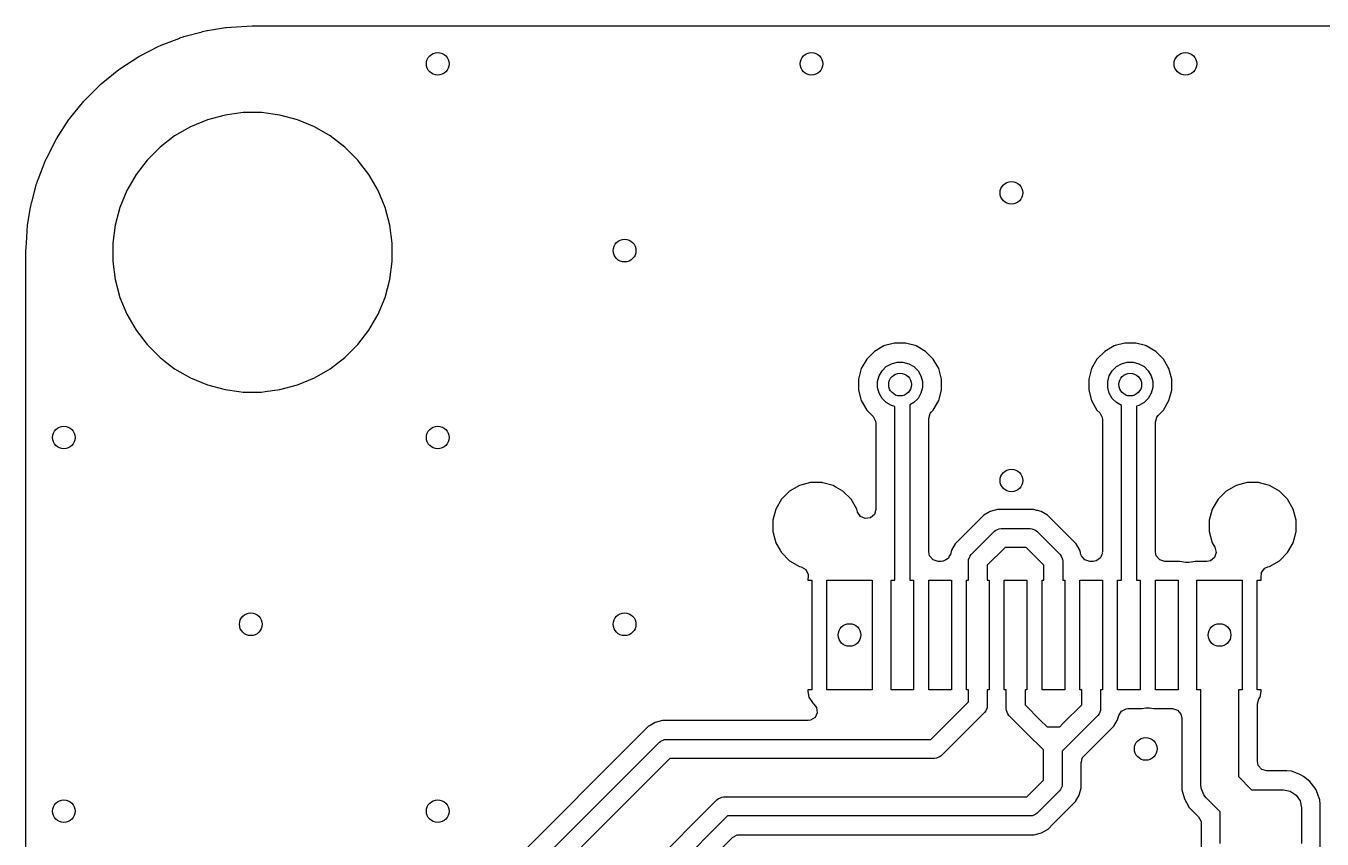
# Model space of a CAD drawing. Extents: x 117 to 217, y -143 to -43.
# Drawn here: x 117 to 134.16, y -53.77 to -43 of the extents above; entities that cross this region are included whole.
import ezdxf

# ---------------------------------------------------------------- set-up
doc = ezdxf.new("R2010")
doc.units = 0
doc.layers.add('BLACK', color=7, linetype='CONTINUOUS')

msp = doc.modelspace()

# ---------------------------------------------------------------- linework, layer by layer
at = {"layer": 'BLACK', "linetype": 'CONTINUOUS'}
for p, q in [((119.339144, -43.076105), (119.394721, -43.06342)), ((119.394721, -43.06342), (119.40286, -43.06185)), ((119.40286, -43.06185), (119.644658, -43.023553)), ((119.644658, -43.023553), (119.650112, -43.022814)), ((119.650112, -43.022814), (119.71243, -43.015793)), ((119.71243, -43.015793), (119.719811, -43.015184)), ((119.719811, -43.015184), (119.996756, -43.000669)), ((119.996756, -43.000669), (120.003246, -43.0005)), ((120.003246, -43.0005), (213.996754, -43.0005)), ((118.790603, -43.255746), (119.036964, -43.161178)), ((119.036964, -43.161178), (119.040331, -43.159943)), ((119.040331, -43.159943), (119.083016, -43.145007)), ((119.083016, -43.145007), (119.091827, -43.142289)), ((119.091827, -43.142289), (119.334844, -43.077172)), ((119.334844, -43.077172), (119.339144, -43.076105)), ((118.24238, -43.569819), (118.494808, -43.405891)), ((118.494808, -43.405891), (118.506023, -43.399415)), ((118.506023, -43.399415), (118.758318, -43.270863)), ((118.758318, -43.270863), (118.760608, -43.269729)), ((118.760608, -43.269729), (118.781305, -43.259762)), ((118.781305, -43.259762), (118.790603, -43.255746)), ((117.997979, -43.766858), (118.231899, -43.577434)), ((118.231899, -43.577434), (118.24238, -43.569819)), ((117.775525, -43.988354), (117.988354, -43.775525)), ((117.988354, -43.775525), (117.997979, -43.766858)), ((117.577434, -44.231899), (117.766858, -43.997979)), ((117.766858, -43.997979), (117.775525, -43.988354)), ((117.405891, -44.494808), (117.569819, -44.24238)), ((117.569819, -44.24238), (117.577434, -44.231899)), ((119.403895, -44.243947), (119.179794, -44.336773)), ((119.638214, -44.181161), (119.403895, -44.243947)), ((119.878711, -44.1495), (119.638214, -44.181161)), ((119.878712, -44.1495), (119.878711, -44.1495)), ((120.121288, -44.1495), (119.878712, -44.1495)), ((120.121289, -44.1495), (120.121288, -44.1495)), ((120.361785, -44.181161), (120.121289, -44.1495)), ((120.596104, -44.243947), (120.361785, -44.181161)), ((120.820205, -44.336773), (120.596104, -44.243947)), ((119.179785, -44.336777), (118.969706, -44.458067)), ((119.179794, -44.336773), (119.179785, -44.336777)), ((120.820212, -44.336776), (120.820205, -44.336773)), ((121.030289, -44.458064), (120.820212, -44.336776)), ((117.270863, -44.758318), (117.399415, -44.506023)), ((117.399415, -44.506023), (117.405891, -44.494808)), ((118.777256, -44.605739), (118.605739, -44.777256)), ((118.777263, -44.605733), (118.777256, -44.605739)), ((118.969706, -44.458067), (118.777263, -44.605733)), ((121.030292, -44.458066), (121.030289, -44.458064)), ((121.030293, -44.458067), (121.030292, -44.458066)), ((121.222736, -44.605733), (121.030293, -44.458067)), ((121.222743, -44.605739), (121.222736, -44.605733)), ((121.39426, -44.777256), (121.222743, -44.605739)), ((117.255746, -44.790603), (117.259762, -44.781305)), ((117.259762, -44.781305), (117.269729, -44.760608)), ((117.269729, -44.760608), (117.270863, -44.758318)), ((118.605733, -44.777263), (118.458067, -44.969706)), ((118.605739, -44.777256), (118.605733, -44.777263)), ((121.394266, -44.777263), (121.39426, -44.777256)), ((121.404533, -44.790643), (121.394266, -44.777263)), ((117.161178, -45.036964), (117.255746, -44.790603)), ((121.541936, -44.969711), (121.404533, -44.790643)), ((117.077172, -45.334844), (117.142289, -45.091827)), ((117.142289, -45.091827), (117.145007, -45.083016)), ((117.145007, -45.083016), (117.159943, -45.040331)), ((117.159943, -45.040331), (117.161178, -45.036964)), ((118.458067, -44.969706), (118.336777, -45.179785)), ((121.663224, -45.179788), (121.541936, -44.969711)), ((118.336773, -45.179794), (118.243947, -45.403895)), ((118.336777, -45.179785), (118.336773, -45.179794)), ((121.756054, -45.4039), (121.663224, -45.179788)), ((117.023553, -45.644658), (117.06185, -45.40286)), ((117.06185, -45.40286), (117.06342, -45.394721)), ((117.06342, -45.394721), (117.076105, -45.339144)), ((117.076105, -45.339144), (117.077172, -45.334844)), ((118.243947, -45.403895), (118.181161, -45.638214)), ((121.818838, -45.638211), (121.756054, -45.4039)), ((117.022814, -45.650112), (117.023553, -45.644658)), ((118.181161, -45.638214), (118.1495, -45.878711)), ((121.8505, -45.878711), (121.818838, -45.638211)), ((117.006856, -45.878711), (117.015184, -45.719811)), ((117.015184, -45.719811), (117.015794, -45.712424)), ((117.015794, -45.712424), (117.022814, -45.650112)), ((117.00067, -45.996757), (117.001224, -45.986168)), ((117.001224, -45.986168), (117.006856, -45.878711)), ((118.1495, -45.878711), (118.1495, -46.121288)), ((121.8505, -45.878712), (121.8505, -45.878711)), ((121.8505, -46.121288), (121.8505, -45.878712)), ((117.0005, -46.003246), (117.00067, -45.996757)), ((117.0005, -58.377309), (117.0005, -46.003246)), ((118.1495, -46.121288), (118.181161, -46.361785)), ((121.818838, -46.361789), (121.8505, -46.121288)), ((118.181161, -46.361785), (118.243947, -46.596104)), ((121.756054, -46.5961), (121.818838, -46.361789)), ((118.243947, -46.596104), (118.336773, -46.820205)), ((121.663224, -46.820212), (121.756054, -46.5961)), ((118.336773, -46.820205), (118.336776, -46.820212)), ((118.336776, -46.820212), (118.458064, -47.030289)), ((121.541936, -47.030289), (121.663224, -46.820212)), ((118.458064, -47.030289), (118.458066, -47.030292)), ((118.458066, -47.030292), (118.458067, -47.030293)), ((118.458067, -47.030293), (118.605733, -47.222736)), ((121.394265, -47.222738), (121.541936, -47.030289)), ((118.605733, -47.222736), (118.605739, -47.222743)), ((118.605739, -47.222743), (118.777256, -47.39426)), ((121.222738, -47.394265), (121.394265, -47.222738)), ((128.235482, -47.311493), (128.132993, -47.413982)), ((128.235488, -47.311488), (128.235482, -47.311493)), ((128.361011, -47.239017), (128.235488, -47.311488)), ((128.372493, -47.23594), (128.361011, -47.239017)), ((128.501025, -47.2015), (128.372493, -47.23594)), ((128.645975, -47.2015), (128.501025, -47.2015)), ((128.774506, -47.23594), (128.645975, -47.2015)), ((128.785989, -47.239017), (128.774506, -47.23594)), ((128.911511, -47.311488), (128.785988, -47.239017)), ((128.785988, -47.239017), (128.785989, -47.239017)), ((128.911517, -47.311493), (128.911511, -47.311488)), ((129.014006, -47.413982), (128.911517, -47.311493)), ((131.283482, -47.311493), (131.180993, -47.413982)), ((131.283488, -47.311488), (131.283482, -47.311493)), ((131.409011, -47.239017), (131.283488, -47.311488)), ((131.420493, -47.23594), (131.409011, -47.239017)), ((131.549025, -47.2015), (131.420493, -47.23594)), ((131.693975, -47.2015), (131.549025, -47.2015)), ((131.822506, -47.23594), (131.693975, -47.2015)), ((131.833989, -47.239017), (131.822506, -47.23594)), ((131.959511, -47.311488), (131.833988, -47.239017)), ((131.833988, -47.239017), (131.833989, -47.239017)), ((131.959517, -47.311493), (131.959511, -47.311488)), ((132.062006, -47.413982), (131.959517, -47.311493)), ((118.777256, -47.39426), (118.777263, -47.394266)), ((118.777263, -47.394266), (118.890321, -47.481018)), ((118.890321, -47.481018), (118.969711, -47.541936)), ((121.030289, -47.541936), (121.222738, -47.394265)), ((128.132988, -47.413988), (128.060517, -47.539511)), ((128.132993, -47.413982), (128.132988, -47.413988)), ((128.335494, -47.569372), (128.390872, -47.513994)), ((128.390872, -47.513994), (128.458695, -47.474836)), ((128.458695, -47.474836), (128.534342, -47.454567)), ((128.534342, -47.454567), (128.612658, -47.454567)), ((128.612658, -47.454567), (128.688305, -47.474836)), ((128.688305, -47.474836), (128.756128, -47.513994)), ((128.756128, -47.513994), (128.811506, -47.569372)), ((129.014011, -47.413988), (129.014006, -47.413982)), ((129.073196, -47.5165), (129.014011, -47.413988)), ((129.086484, -47.539515), (129.073196, -47.5165)), ((131.180988, -47.413988), (131.108517, -47.539511)), ((131.180993, -47.413982), (131.180988, -47.413988)), ((131.383494, -47.569372), (131.438872, -47.513994)), ((131.438872, -47.513994), (131.506695, -47.474836)), ((131.506695, -47.474836), (131.582342, -47.454567)), ((131.582342, -47.454567), (131.660658, -47.454567)), ((131.660658, -47.454567), (131.736305, -47.474836)), ((131.736305, -47.474836), (131.804128, -47.513994)), ((131.804128, -47.513994), (131.859506, -47.569372)), ((132.062011, -47.413988), (132.062006, -47.413982)), ((132.121196, -47.5165), (132.062011, -47.413988)), ((132.134484, -47.539515), (132.121196, -47.5165)), ((118.969711, -47.541936), (119.179788, -47.663224)), ((119.179788, -47.663224), (119.4039, -47.756054)), ((120.5961, -47.756054), (120.820212, -47.663224)), ((120.820212, -47.663224), (121.030289, -47.541936)), ((128.060516, -47.539515), (128.023, -47.679525)), ((128.023, -47.679525), (128.023, -47.824475)), ((128.060517, -47.539511), (128.060516, -47.539515)), ((128.276067, -47.712842), (128.296336, -47.637195)), ((128.296336, -47.637195), (128.335494, -47.569372)), ((128.811506, -47.569372), (128.850664, -47.637195)), ((128.850664, -47.637195), (128.870933, -47.712842)), ((129.124, -47.679525), (129.086484, -47.539515)), ((129.124, -47.824475), (129.124, -47.679525)), ((131.108516, -47.539515), (131.071, -47.679525)), ((131.071, -47.679525), (131.071, -47.824475)), ((131.108517, -47.539511), (131.108516, -47.539515)), ((131.324067, -47.712842), (131.344336, -47.637195)), ((131.344336, -47.637195), (131.383494, -47.569372)), ((131.859506, -47.569372), (131.898664, -47.637195)), ((131.898664, -47.637195), (131.918933, -47.712842)), ((132.172, -47.679525), (132.134484, -47.539515)), ((132.172, -47.824475), (132.172, -47.679525)), ((119.4039, -47.756054), (119.638211, -47.818838)), ((119.638211, -47.818838), (119.818586, -47.842584)), ((119.818586, -47.842584), (119.878711, -47.8505)), ((119.878711, -47.8505), (119.878712, -47.8505)), ((119.878712, -47.8505), (120.121289, -47.8505)), ((120.121289, -47.8505), (120.169388, -47.844167)), ((120.169388, -47.844167), (120.361789, -47.818838)), ((120.361789, -47.818838), (120.5961, -47.756054)), ((128.023, -47.824475), (128.060516, -47.964485)), ((128.276067, -47.791158), (128.276067, -47.712842)), ((128.296336, -47.866805), (128.276067, -47.791158)), ((128.335494, -47.934628), (128.296336, -47.866805)), ((128.850664, -47.866805), (128.811506, -47.934628)), ((128.870933, -47.791158), (128.850664, -47.866805)), ((128.870933, -47.712842), (128.870933, -47.791158)), ((129.086484, -47.964485), (129.124, -47.824475)), ((131.071, -47.824475), (131.108516, -47.964485)), ((131.324067, -47.791158), (131.324067, -47.712842)), ((131.344336, -47.866805), (131.324067, -47.791158)), ((131.383494, -47.934628), (131.344336, -47.866805)), ((131.898664, -47.866805), (131.859506, -47.934628)), ((131.918933, -47.791158), (131.898664, -47.866805)), ((131.918933, -47.712842), (131.918933, -47.791158)), ((132.134484, -47.964485), (132.172, -47.824475)), ((128.060516, -47.964485), (128.060517, -47.964488)), ((128.060517, -47.964488), (128.132988, -48.090011)), ((128.390872, -47.990006), (128.335494, -47.934628)), ((128.458695, -48.029164), (128.390872, -47.990006)), ((128.504, -48.041303), (128.458695, -48.029164)), ((128.504, -50.344), (128.504, -48.041303)), ((128.756128, -47.990006), (128.704, -48.020102)), ((128.704, -48.020102), (128.704, -50.344)), ((128.811506, -47.934628), (128.756128, -47.990006)), ((129.014009, -48.090015), (129.086484, -47.964485)), ((131.108516, -47.964485), (131.108517, -47.964488)), ((131.108517, -47.964488), (131.180988, -48.090011)), ((131.438872, -47.990006), (131.383494, -47.934628)), ((131.504, -48.027608), (131.438872, -47.990006)), ((131.504, -50.344), (131.504, -48.027608)), ((131.736305, -48.029164), (131.704, -48.037819)), ((131.704, -48.037819), (131.704, -50.344)), ((131.804128, -47.990006), (131.736305, -48.029164)), ((131.859506, -47.934628), (131.804128, -47.990006)), ((132.062009, -48.090015), (132.134484, -47.964485)), ((128.132988, -48.090011), (128.132993, -48.090017)), ((128.132993, -48.090017), (128.217181, -48.174205)), ((128.217181, -48.174205), (128.250666, -48.235528)), ((128.9545, -48.200886), (128.974185, -48.133847)), ((128.9545, -49.9695), (128.9545, -48.200886)), ((128.974185, -48.133847), (128.990819, -48.113205)), ((128.990819, -48.113205), (129.014009, -48.090015)), ((131.180988, -48.090011), (131.180993, -48.090017)), ((131.180993, -48.090017), (131.217181, -48.126205)), ((131.217181, -48.126205), (131.250666, -48.187528)), ((131.250666, -48.187528), (131.2535, -48.213886)), ((131.2535, -48.213886), (131.2535, -49.9695)), ((131.9545, -48.248886), (131.974185, -48.181847)), ((131.974185, -48.181847), (131.990819, -48.161205)), ((131.990819, -48.161205), (132.025819, -48.126205)), ((132.025819, -48.126205), (132.062009, -48.090015)), ((128.250666, -48.235528), (128.2535, -48.261886)), ((128.2535, -48.261886), (128.2535, -49.405019)), ((131.9545, -49.9695), (131.9545, -48.248886)), ((127.388234, -49.0485), (127.241863, -49.087719)), ((127.539766, -49.0485), (127.388234, -49.0485)), ((127.553537, -49.05219), (127.539766, -49.0485)), ((127.686136, -49.087719), (127.553537, -49.05219)), ((133.168234, -49.0485), (133.021863, -49.087719)), ((133.319766, -49.0485), (133.168234, -49.0485)), ((133.333537, -49.05219), (133.319766, -49.0485)), ((133.466136, -49.087719), (133.333537, -49.05219)), ((127.110632, -49.163487), (127.003487, -49.270632)), ((127.110635, -49.163485), (127.110632, -49.163487)), ((127.241863, -49.087719), (127.110635, -49.163485)), ((127.725245, -49.110299), (127.686136, -49.087719)), ((127.817365, -49.163485), (127.725245, -49.110299)), ((127.924515, -49.270635), (127.817365, -49.163485)), ((132.890632, -49.163487), (132.783487, -49.270632)), ((132.890635, -49.163485), (132.890632, -49.163487)), ((133.021863, -49.087719), (132.890635, -49.163485)), ((133.505245, -49.110299), (133.466136, -49.087719)), ((133.597365, -49.163485), (133.505245, -49.110299)), ((133.704515, -49.270635), (133.597365, -49.163485)), ((126.927719, -49.401863), (126.8885, -49.548234)), ((127.003485, -49.270635), (126.927719, -49.401863)), ((127.003487, -49.270632), (127.003485, -49.270635)), ((128.000281, -49.401865), (127.924515, -49.270635)), ((128.009725, -49.437112), (128.000281, -49.401865)), ((128.2535, -49.405019), (128.233815, -49.472058)), ((129.862564, -49.4085), (129.767063, -49.434089)), ((129.961436, -49.4085), (129.862564, -49.4085)), ((130.345435, -49.4085), (129.961436, -49.4085)), ((130.345436, -49.4085), (130.345435, -49.4085)), ((130.381095, -49.418054), (130.345436, -49.4085)), ((130.381099, -49.418056), (130.381095, -49.418054)), ((130.393186, -49.421295), (130.381099, -49.418056)), ((130.440938, -49.43409), (130.393186, -49.421295)), ((132.707719, -49.401863), (132.6685, -49.548234)), ((132.783485, -49.270635), (132.707719, -49.401863)), ((132.783487, -49.270632), (132.783485, -49.270635)), ((133.780281, -49.401865), (133.704515, -49.270635)), ((133.8195, -49.548234), (133.780281, -49.401865)), ((126.8885, -49.548234), (126.8885, -49.699765)), ((128.010523, -49.439954), (128.009725, -49.437112)), ((128.048297, -49.498732), (128.010523, -49.439954)), ((128.111853, -49.527757), (128.048297, -49.498732)), ((128.181011, -49.517813), (128.111853, -49.527757)), ((128.233815, -49.472058), (128.181011, -49.517813)), ((129.681435, -49.483526), (129.373438, -49.791525)), ((129.68144, -49.483522), (129.681435, -49.483526)), ((129.76706, -49.43409), (129.68144, -49.483522)), ((129.767063, -49.434089), (129.76706, -49.43409)), ((130.526562, -49.483525), (130.440938, -49.43409)), ((130.526563, -49.483526), (130.526562, -49.483525)), ((130.904475, -49.861437), (130.526563, -49.483526)), ((132.6685, -49.548234), (132.6685, -49.699765)), ((133.8195, -49.699766), (133.8195, -49.548234)), ((126.8885, -49.699765), (126.927719, -49.846136)), ((129.515612, -50.003612), (129.823612, -49.695611)), ((129.823612, -49.695611), (129.842554, -49.680066)), ((129.842554, -49.680066), (129.887613, -49.661402)), ((129.887613, -49.661402), (129.887614, -49.661402)), ((129.887614, -49.661402), (129.912, -49.659)), ((129.912, -49.659), (130.296, -49.659)), ((130.296, -49.659), (130.320386, -49.661402)), ((130.320386, -49.661402), (130.320387, -49.661402)), ((130.320387, -49.661402), (130.333584, -49.666868)), ((130.333584, -49.666868), (130.365446, -49.680066)), ((130.365446, -49.680066), (130.365451, -49.680071)), ((130.365451, -49.680071), (130.384388, -49.695612)), ((130.384388, -49.695612), (130.692389, -50.003612)), ((132.6685, -49.699765), (132.707719, -49.846136)), ((133.780281, -49.846135), (133.8195, -49.699766)), ((126.927719, -49.846136), (126.985988, -49.947059)), ((129.303526, -49.861436), (129.254091, -49.947059)), ((129.373438, -49.791525), (129.303526, -49.861436)), ((129.963777, -49.909), (129.729, -50.143776)), ((130.244224, -49.909), (129.963777, -49.909)), ((130.479, -50.143776), (130.244224, -49.909)), ((130.953911, -49.947063), (130.904475, -49.861437)), ((132.707719, -49.846136), (132.743148, -49.907499)), ((132.743148, -49.907499), (132.759621, -49.975399)), ((133.704515, -49.977365), (133.780281, -49.846135)), ((126.985988, -49.947059), (127.003485, -49.977365)), ((127.003485, -49.977365), (127.110635, -50.084515)), ((127.110635, -50.084515), (127.241865, -50.160281)), ((128.965706, -50.021011), (128.9545, -49.9695)), ((129.011461, -50.073815), (128.965706, -50.021011)), ((129.0785, -50.0935), (129.011461, -50.073815)), ((129.119704, -50.0935), (129.0785, -50.0935)), ((129.140267, -50.091783), (129.119704, -50.0935)), ((129.143891, -50.090022), (129.140267, -50.091783)), ((129.154639, -50.088477), (129.143891, -50.090022)), ((129.178066, -50.073421), (129.154639, -50.088477)), ((129.203114, -50.061254), (129.178066, -50.073421)), ((129.207051, -50.054793), (129.203114, -50.061254)), ((129.213417, -50.050703), (129.207051, -50.054793)), ((129.224985, -50.02537), (129.213417, -50.050703)), ((129.239477, -50.001594), (129.224985, -50.02537)), ((129.25409, -49.947062), (129.239477, -50.001594)), ((129.254091, -49.947059), (129.25409, -49.947062)), ((129.479, -50.092), (129.481402, -50.067614)), ((129.479, -50.344), (129.479, -50.092)), ((129.481402, -50.067614), (129.486713, -50.054793)), ((129.486713, -50.054793), (129.488407, -50.050703)), ((129.488407, -50.050703), (129.500066, -50.022554)), ((129.500066, -50.022554), (129.500071, -50.022548)), ((129.500071, -50.022548), (129.515612, -50.003612)), ((130.692389, -50.003612), (130.707934, -50.022554)), ((130.707934, -50.022554), (130.721287, -50.054793)), ((130.721287, -50.054793), (130.726598, -50.067614)), ((130.726598, -50.067614), (130.729, -50.092)), ((130.729, -50.092), (130.729, -50.344)), ((130.953911, -49.947064), (130.953911, -49.947063)), ((130.953912, -49.947066), (130.953911, -49.947064)), ((130.96203, -49.977363), (130.953912, -49.947066)), ((130.96203, -49.977365), (130.96203, -49.977363)), ((130.964651, -49.987147), (130.96203, -49.977365)), ((130.968522, -50.001594), (130.964651, -49.987147)), ((130.975503, -50.021011), (130.968522, -50.001594)), ((131.021258, -50.073815), (130.975503, -50.021011)), ((131.088297, -50.0935), (131.021258, -50.073815)), ((131.1295, -50.0935), (131.088297, -50.0935)), ((131.164435, -50.088477), (131.1295, -50.0935)), ((131.170496, -50.084581), (131.164435, -50.088477)), ((131.181011, -50.082294), (131.170496, -50.084581)), ((131.200978, -50.064992), (131.181011, -50.082294)), ((131.223213, -50.050703), (131.200978, -50.064992)), ((131.226974, -50.042466), (131.223213, -50.050703)), ((131.233815, -50.036539), (131.226974, -50.042466)), ((131.241259, -50.011187), (131.233815, -50.036539)), ((131.252238, -49.987147), (131.241259, -50.011187)), ((131.2535, -49.9695), (131.250949, -49.978185)), ((131.250949, -49.978185), (131.252238, -49.987147)), ((131.965706, -50.021011), (131.9545, -49.9695)), ((132.011461, -50.073815), (131.965706, -50.021011)), ((132.0785, -50.0935), (132.011461, -50.073815)), ((132.278674, -50.0935), (132.0785, -50.0935)), ((132.35481, -50.108644), (132.278674, -50.0935)), ((132.40319, -50.108644), (132.35481, -50.108644)), ((132.479326, -50.0935), (132.40319, -50.108644)), ((132.635761, -50.0935), (132.479326, -50.0935)), ((132.681848, -50.084617), (132.635761, -50.0935)), ((132.736769, -50.041426), (132.681848, -50.084617)), ((132.759621, -49.975399), (132.736769, -50.041426)), ((133.466135, -50.160281), (133.597365, -50.084515)), ((133.597365, -50.084515), (133.704515, -49.977365)), ((127.241865, -50.160281), (127.265703, -50.166668)), ((127.265703, -50.166668), (127.325364, -50.203032)), ((127.325364, -50.203032), (127.355894, -50.265879)), ((127.355894, -50.265879), (127.355229, -50.310632)), ((129.729, -50.143776), (129.729, -50.344)), ((130.479, -50.344), (130.479, -50.143776)), ((133.352772, -50.310639), (133.358996, -50.241048)), ((133.358996, -50.241048), (133.401856, -50.185869)), ((133.401856, -50.185869), (133.442293, -50.166669)), ((133.442293, -50.166669), (133.466135, -50.160281)), ((127.355229, -50.310632), (127.3535, -50.319325)), ((127.3535, -50.319325), (127.3535, -50.344)), ((127.3535, -50.344), (127.404, -50.344)), ((127.404, -50.344), (127.404, -51.794)), ((127.604, -51.794), (127.604, -50.344)), ((127.604, -50.344), (128.204, -50.344)), ((128.204, -50.344), (128.204, -51.794)), ((128.454, -51.794), (128.454, -50.344)), ((128.454, -50.344), (128.504, -50.344)), ((128.704, -50.344), (128.754, -50.344)), ((128.754, -50.344), (128.754, -51.794)), ((128.954, -51.794), (128.954, -50.344)), ((128.954, -50.344), (129.254, -50.344)), ((129.254, -50.344), (129.254, -51.794)), ((129.454, -51.794), (129.454, -50.344)), ((129.454, -50.344), (129.479, -50.344)), ((129.729, -50.344), (129.754, -50.344)), ((129.754, -50.344), (129.754, -51.794)), ((129.954, -51.794), (129.954, -50.344)), ((129.954, -50.344), (130.254, -50.344)), ((130.254, -50.344), (130.254, -51.794)), ((130.454, -51.794), (130.454, -50.344)), ((130.454, -50.344), (130.479, -50.344)), ((130.729, -50.344), (130.754, -50.344)), ((130.754, -50.344), (130.754, -51.794)), ((130.954, -51.794), (130.954, -50.344)), ((130.954, -50.344), (131.254, -50.344)), ((131.254, -50.344), (131.254, -51.794)), ((131.454, -51.794), (131.454, -50.344)), ((131.454, -50.344), (131.504, -50.344)), ((131.704, -50.344), (131.754, -50.344)), ((131.754, -50.344), (131.754, -51.794)), ((131.954, -51.794), (131.954, -50.344)), ((131.954, -50.344), (132.254, -50.344)), ((132.254, -50.344), (132.254, -51.794)), ((132.504, -51.794), (132.504, -50.344)), ((132.504, -50.344), (133.104, -50.344)), ((133.104, -50.344), (133.104, -51.794)), ((133.304, -51.794), (133.304, -50.344)), ((133.304, -50.344), (133.3545, -50.344)), ((133.3545, -50.319326), (133.352772, -50.310639)), ((133.3545, -50.344), (133.3545, -50.319326)), ((127.404, -51.794), (127.3535, -51.794)), ((127.3535, -51.794), (127.3535, -51.818678)), ((127.3535, -51.818678), (127.368032, -51.891735)), ((128.204, -51.794), (127.604, -51.794)), ((128.754, -51.794), (128.454, -51.794)), ((129.254, -51.794), (128.954, -51.794)), ((129.479, -51.794), (129.454, -51.794)), ((129.479, -51.954224), (129.479, -51.794)), ((129.754, -51.794), (129.729, -51.794)), ((129.729, -51.794), (129.729, -52.006)), ((129.979, -51.794), (129.954, -51.794)), ((129.979, -52.046), (129.979, -51.794)), ((130.254, -51.794), (130.229, -51.794)), ((130.229, -51.794), (130.229, -51.994224)), ((130.754, -51.794), (130.454, -51.794)), ((130.979, -51.794), (130.954, -51.794)), ((130.979, -51.994224), (130.979, -51.794)), ((131.254, -51.794), (131.229, -51.794)), ((131.229, -51.794), (131.229, -52.046)), ((131.754, -51.794), (131.454, -51.794)), ((132.254, -51.794), (131.954, -51.794)), ((132.554, -51.794), (132.504, -51.794)), ((132.554, -53.048), (132.554, -51.794)), ((133.104, -51.794), (133.054, -51.794)), ((133.054, -51.794), (133.054, -52.944446)), ((133.3545, -51.794), (133.304, -51.794)), ((133.339966, -51.89174), (133.3545, -51.818674)), ((133.3545, -51.818674), (133.3545, -51.794)), ((127.368032, -51.891735), (127.368033, -51.891739)), ((127.368033, -51.891739), (127.4234, -51.974602)), ((127.4234, -51.974602), (127.424593, -51.975399)), ((127.424593, -51.975399), (127.426607, -51.977809)), ((127.426607, -51.977809), (127.432035, -51.983237)), ((127.432035, -51.983237), (127.431549, -51.983722)), ((127.431549, -51.983722), (127.469397, -52.029011)), ((128.980224, -52.453), (129.479, -51.954224)), ((130.229, -51.994224), (130.430388, -52.195612)), ((130.729617, -52.243606), (130.979, -51.994224)), ((133.3045, -51.982432), (133.324185, -51.915393)), ((133.3045, -52.7445), (133.3045, -51.982432)), ((133.324185, -51.915393), (133.325358, -51.913602)), ((133.325358, -51.913602), (133.339966, -51.89174)), ((127.447949, -52.161363), (127.388505, -52.198082)), ((127.478104, -52.098336), (127.447949, -52.161363)), ((127.469397, -52.029011), (127.478104, -52.098336)), ((129.692388, -52.094388), (129.120388, -52.666388)), ((129.707928, -52.075451), (129.692388, -52.094388)), ((129.707934, -52.075446), (129.707928, -52.075451)), ((129.721131, -52.043584), (129.707934, -52.075446)), ((129.726598, -52.030387), (129.721131, -52.043584)), ((129.729, -52.006), (129.726598, -52.030386)), ((129.726598, -52.030386), (129.726598, -52.030387)), ((129.981402, -52.070386), (129.979, -52.046)), ((130.000066, -52.115446), (129.981402, -52.070386)), ((130.000071, -52.115451), (130.000066, -52.115446)), ((130.015612, -52.134388), (130.000071, -52.115451)), ((130.253612, -52.372388), (130.015612, -52.134388)), ((131.192388, -52.134388), (130.906393, -52.420382)), ((131.207928, -52.115451), (131.192388, -52.134388)), ((131.207934, -52.115446), (131.207928, -52.115451)), ((131.226598, -52.070386), (131.207934, -52.115446)), ((131.229, -52.046), (131.226598, -52.070386)), ((131.45391, -52.190938), (131.468522, -52.136405)), ((131.468522, -52.136405), (131.504886, -52.076746)), ((131.504886, -52.076746), (131.567733, -52.046217)), ((131.567733, -52.046217), (131.588296, -52.0445)), ((131.588296, -52.0445), (131.778674, -52.0445)), ((131.778674, -52.0445), (131.829811, -52.034328)), ((131.829811, -52.034328), (131.838146, -52.034328)), ((131.838146, -52.034328), (131.84295, -52.032438)), ((131.84295, -52.032438), (131.878186, -52.034327)), ((131.878186, -52.034327), (131.929326, -52.0445)), ((131.929326, -52.0445), (132.1795, -52.0445)), ((132.1795, -52.0445), (132.246539, -52.064185)), ((132.246539, -52.064185), (132.292294, -52.116989)), ((132.292294, -52.116989), (132.3035, -52.1685)), ((132.3035, -52.1685), (132.3035, -52.982108)), ((125.245435, -52.277527), (122.635526, -54.887436)), ((125.247105, -52.276563), (125.245435, -52.277527)), ((125.26353, -52.267079), (125.247105, -52.276563)), ((125.331062, -52.228089), (125.26353, -52.267079)), ((125.331063, -52.228089), (125.331062, -52.228089)), ((125.378811, -52.215294), (125.331063, -52.228089)), ((125.378812, -52.215295), (125.378811, -52.215294)), ((125.426564, -52.2025), (125.378812, -52.215295)), ((127.355701, -52.2025), (125.426564, -52.2025)), ((127.388505, -52.198082), (127.355701, -52.2025)), ((130.430388, -52.195612), (130.520776, -52.286)), ((130.520776, -52.286), (130.687223, -52.286)), ((130.687223, -52.286), (130.729612, -52.243611)), ((130.729612, -52.243611), (130.729617, -52.243606)), ((131.118476, -52.56256), (131.404474, -52.276563)), ((131.404474, -52.276563), (131.404475, -52.276562)), ((131.404475, -52.276562), (131.45391, -52.190938)), ((122.847612, -55.029612), (125.387611, -52.489612)), ((125.387611, -52.489612), (125.406553, -52.474067)), ((125.406553, -52.474067), (125.406554, -52.474066)), ((125.406554, -52.474066), (125.446278, -52.457612)), ((125.446278, -52.457612), (125.451613, -52.455402)), ((125.451613, -52.455402), (125.451614, -52.455402)), ((125.451614, -52.455402), (125.476, -52.453)), ((125.476, -52.453), (128.980224, -52.453)), ((130.471, -52.589776), (130.253612, -52.372388)), ((130.906389, -52.420388), (130.721, -52.605776)), ((130.906393, -52.420382), (130.906389, -52.420388)), ((129.101446, -52.681934), (129.072651, -52.693861)), ((129.101451, -52.681928), (129.101446, -52.681934)), ((129.120388, -52.666388), (129.101451, -52.681928)), ((130.471, -52.994224), (130.471, -52.589776)), ((130.721, -52.605776), (130.721, -53.046)), ((130.991185, -52.693861), (131.007818, -52.67322)), ((131.007818, -52.67322), (131.031625, -52.649411)), ((131.031625, -52.649411), (131.118475, -52.562563)), ((131.118475, -52.562563), (131.118476, -52.56256)), ((125.527777, -52.703), (123.061, -55.169776)), ((129.032, -52.703), (125.527777, -52.703)), ((129.056386, -52.700598), (129.032, -52.703)), ((129.056387, -52.700598), (129.056386, -52.700598)), ((129.072651, -52.693861), (129.056387, -52.700598)), ((130.9715, -52.7609), (130.980143, -52.731462)), ((130.9715, -52.996564), (130.9715, -52.7609)), ((130.980143, -52.731462), (130.986667, -52.701474)), ((130.986667, -52.701474), (130.990422, -52.696457)), ((130.990422, -52.696457), (130.991185, -52.693861)), ((133.315706, -52.796011), (133.3045, -52.7445)), ((133.361461, -52.848815), (133.315706, -52.796011)), ((133.4285, -52.8685), (133.361461, -52.848815)), ((130.250224, -53.215), (130.471, -52.994224)), ((130.9715, -53.095436), (130.9715, -52.996564)), ((132.3035, -52.982108), (132.3035, -53.113892)), ((133.054, -52.944446), (133.228554, -53.119)), ((133.696674, -52.8685), (133.4285, -52.8685)), ((133.69669, -52.8685), (133.696674, -52.8685)), ((133.754799, -52.874748), (133.69669, -52.8685)), ((133.859644, -52.913854), (133.754799, -52.874748)), ((133.886278, -52.923788), (133.859644, -52.913854)), ((133.88628, -52.923789), (133.886278, -52.923788)), ((133.914367, -52.944815), (133.88628, -52.923789)), ((133.998616, -53.007884), (133.914367, -52.944815)), ((134.064157, -53.095436), (133.998616, -53.007884)), ((130.684388, -53.134388), (130.390388, -53.428388)), ((130.699934, -53.115446), (130.684388, -53.134388)), ((130.718598, -53.070387), (130.699934, -53.115446)), ((130.721, -53.046), (130.718598, -53.070386)), ((130.718598, -53.070386), (130.718598, -53.070387)), ((130.896475, -53.276563), (130.945911, -53.190937)), ((130.945911, -53.190937), (130.9715, -53.095436)), ((132.3035, -53.113892), (132.305196, -53.120222)), ((132.305196, -53.120222), (132.337608, -53.241187)), ((132.558804, -53.096773), (132.554, -53.048)), ((132.596133, -53.186893), (132.558804, -53.096773)), ((132.596137, -53.186897), (132.596133, -53.186893)), ((132.627223, -53.224777), (132.596137, -53.186897)), ((133.228554, -53.119), (133.65, -53.119)), ((133.65, -53.119), (133.740887, -53.137079)), ((133.740887, -53.137079), (133.817938, -53.188562)), ((133.817938, -53.188562), (133.869421, -53.265613)), ((134.079176, -53.115499), (134.064157, -53.095436)), ((134.082712, -53.120222), (134.079176, -53.115499)), ((134.110797, -53.195522), (134.082712, -53.120222)), ((134.131751, -53.2517), (134.110797, -53.195522)), ((123.863612, -55.537612), (126.149612, -53.251612)), ((126.149612, -53.251612), (126.168553, -53.236067)), ((126.168553, -53.236067), (126.168554, -53.236066)), ((126.168554, -53.236066), (126.195809, -53.224777)), ((126.195809, -53.224777), (126.213613, -53.217402)), ((126.213613, -53.217402), (126.213614, -53.217402)), ((126.213614, -53.217402), (126.238, -53.215)), ((126.238, -53.215), (130.250224, -53.215)), ((130.602474, -53.570562), (130.896475, -53.276563)), ((132.337608, -53.241187), (132.370554, -53.29825)), ((132.370554, -53.29825), (132.4035, -53.355314)), ((132.4035, -53.355314), (132.403502, -53.355316)), ((132.403502, -53.355316), (132.525681, -53.477495)), ((132.8125, -53.410053), (132.627223, -53.224777)), ((133.869421, -53.265613), (133.8875, -53.3565)), ((133.8875, -53.3565), (133.8875, -53.8315)), ((134.137999, -53.309809), (134.131751, -53.2517)), ((134.138, -53.309826), (134.137999, -53.309809)), ((134.138, -53.878173), (134.138, -53.309826)), ((126.289776, -53.465), (124.077, -55.677776)), ((130.302, -53.465), (126.289776, -53.465)), ((130.326386, -53.462598), (130.302, -53.465)), ((130.326387, -53.462598), (130.326386, -53.462598)), ((130.344471, -53.455107), (130.326387, -53.462598)), ((130.371446, -53.443934), (130.344471, -53.455107)), ((130.371451, -53.443928), (130.371446, -53.443934)), ((130.390388, -53.428388), (130.371451, -53.443928)), ((132.525681, -53.477495), (132.559166, -53.538818)), ((132.559166, -53.538818), (132.562, -53.565176)), ((132.8125, -53.8315), (132.8125, -53.410053)), ((130.351436, -53.7155), (130.430875, -53.694214)), ((130.430875, -53.694214), (130.446938, -53.68991)), ((130.446938, -53.68991), (130.532562, -53.640475)), ((130.532562, -53.640475), (130.602475, -53.570562)), ((130.602475, -53.570562), (130.602474, -53.570562)), ((132.562, -53.565176), (132.562, -53.87819)), ((124.363819, -55.745218), (126.357218, -53.751819)), ((126.357218, -53.751819), (126.418541, -53.718334)), ((126.418541, -53.718334), (126.444899, -53.7155)), ((126.444899, -53.7155), (130.351434, -53.7155)), ((130.351434, -53.7155), (130.351436, -53.7155))]:
    msp.add_line(p, q, dxfattribs=at)
at = {"layer": 'BLACK'}
for centre in [(122.452286, -43.50254), (127.402032, -43.50254), (132.351778, -43.50254), (130.048, -45.212), (124.927159, -45.977413), (128.5735, -47.752), (131.6215, -47.752), (117.50254, -48.452286), (122.452286, -48.452286), (130.048, -49.022), (119.977413, -50.927159), (124.927159, -50.927159), (127.904, -51.069), (132.804, -51.069), (131.826, -52.578), (117.50254, -53.402032), (122.452286, -53.402032)]:
    msp.add_circle(centre, 0.15, dxfattribs=at)

doc.saveas('drawing.dxf')
